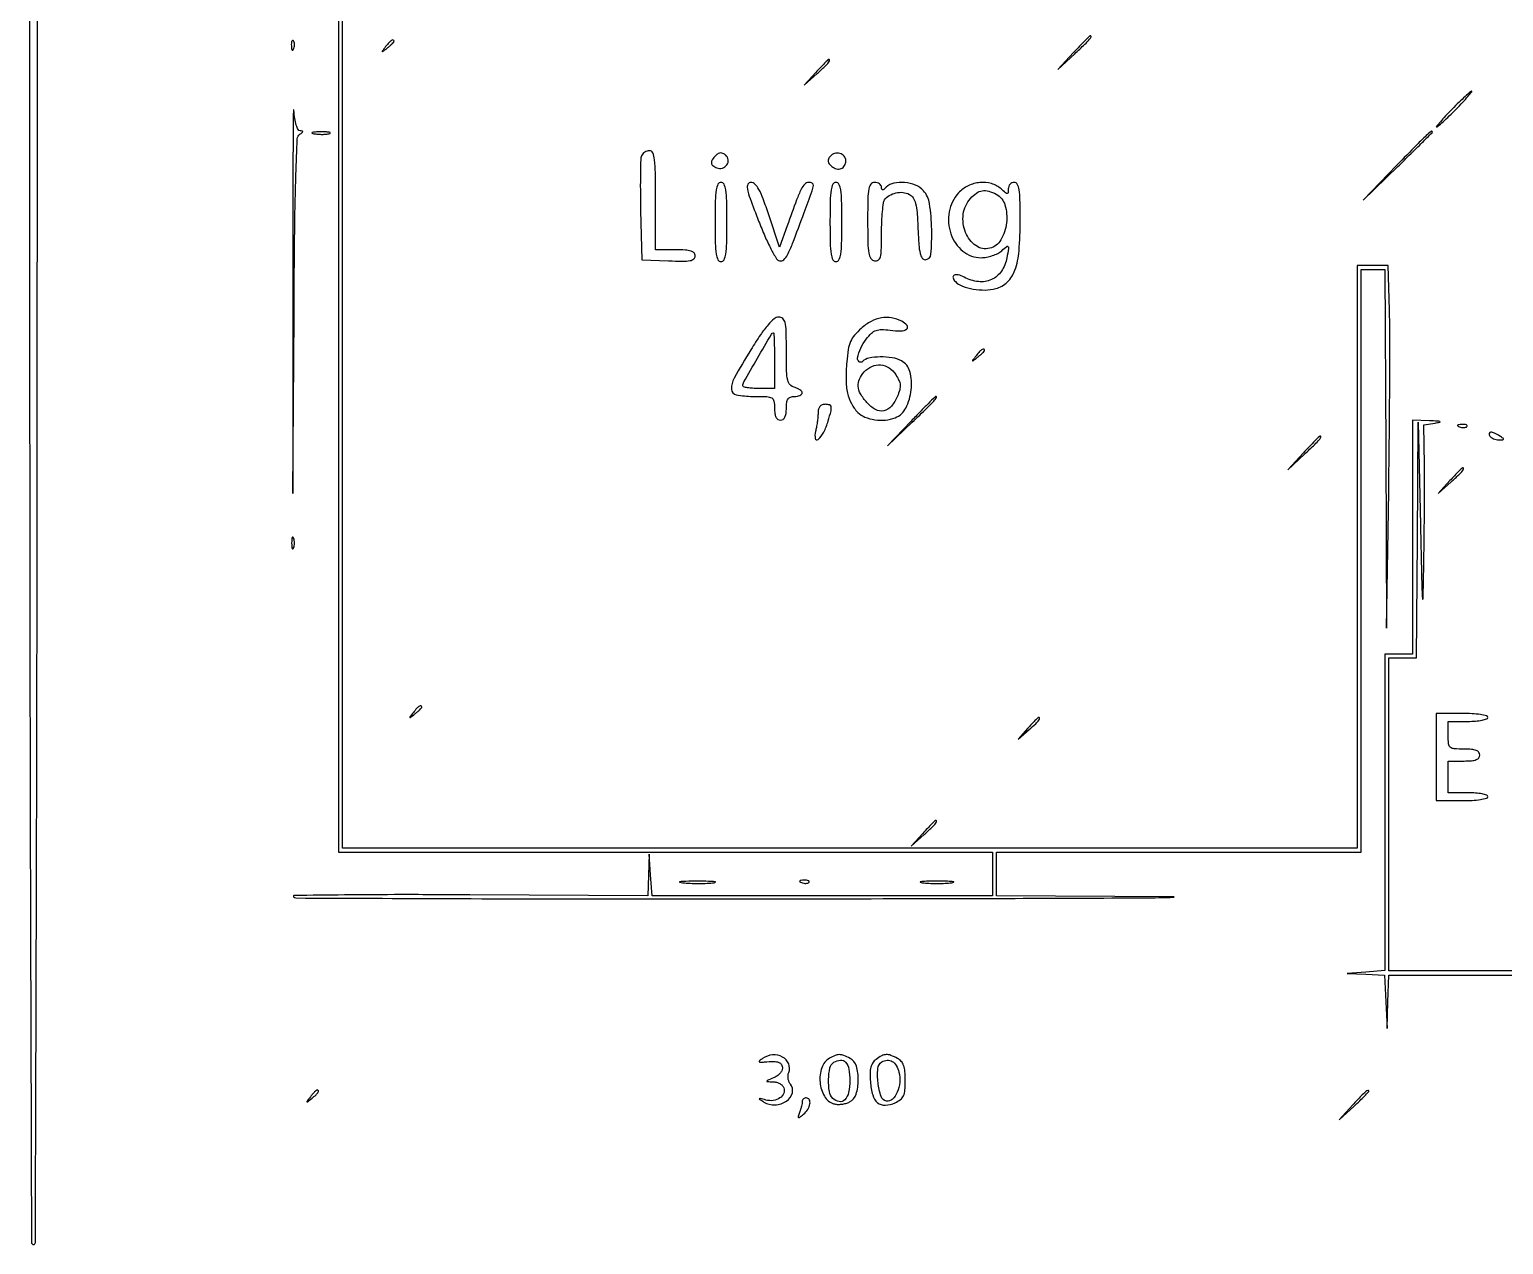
# Model space of a CAD drawing. Extents: x 0 to 968, y 0 to 666.
# Drawn here: x 0 to 372, y 0 to 306.6 of the extents above; entities that cross this region are included whole.
import ezdxf

# ---------------------------------------------------------------- set-up
doc = ezdxf.new("R2010")
doc.units = 0

msp = doc.modelspace()

# ---------------------------------------------------------------- linework, layer by layer
for points in [[(0, 333, 0.000195), (0.057264, 185.840384, 0.000556), (0.250751, 83.5, 0.000018), (0.502972, 0.495503, 0.413313), (1, 0, 0.413313), (1.497028, 0.495503, 0.000018), (1.749249, 83.5, 0.000556), (1.942736, 185.840384, 0.000195), (2, 333, 0.000195), (1.942736, 480.159616, 0.000556), (1.749249, 582.5, 0.000018), (1.497028, 665.504497, 0.413313), (1, 666, 0.413313), (0.502972, 665.504497, 0.000018), (0.250751, 582.5, 0.000556), (0.057264, 480.159616, 0.000195)], [(66.078947, 302.416667, 0.018894), (66.137993, 301.670344, 0.168741), (66.279315, 301.37858, 0.470617), (66.461564, 301.395823, 0.054073), (66.683114, 301.8125, 0.051402), (66.839148, 302.359369, 0.05415), (66.876576, 302.916927, 0.060344), (66.797407, 303.402231, 0.126455), (66.604167, 303.729167, 0.296942), (66.385309, 303.77538, 0.208169), (66.200665, 303.592839, 0.077125), (66.089945, 303.112848, 0.028489)], [(89.872445, 302.25, 0.001576), (88.99236, 301.120493, 0.377591), (89, 301, 0.377591), (89.120493, 300.99236, 0.001576), (90.25, 301.872445, 0.012436), (90.920402, 302.425681, 0.017649), (91.485938, 302.952641, 0.013803), (91.91885, 303.410139, 0.184603), (92, 303.622445, 0.307699), (91.806605, 303.90695, 0.241985), (91.426111, 303.869516, 0.065617), (90.76332, 303.306759, 0.017685)], [(263.452948, 300.75), (259.5, 296.5), (263.75, 300.452948, 0.003311), (266.308562, 302.864475, 0.023188), (267.492362, 304.10505, 0.084306), (267.879312, 304.739874, 0.530177), (267.702948, 305, 0.197177), (267.508439, 304.920192, 0.00167), (266.331976, 303.751562, 0.005545), (264.989648, 302.379129, 0.003505)], [(198.437091, 295.75), (195.5, 292.5), (198.75, 295.437091, 0.005203), (200.702672, 297.239026, 0.031436), (201.644302, 298.245213, 0.126516), (201.885551, 298.760705, 0.469811), (201.687091, 299, 0.195675), (201.487928, 298.918954, 0.003116), (200.603329, 298.045313, 0.007681), (199.585435, 296.995657, 0.004953)], [(359, 286.5, 0.005315), (357.341221, 284.773493, 0.009649), (356.027781, 283.321875, 0.005222), (355.018986, 282.138017, 0.636069), (355.083584, 282, 0.183746), (355.40394, 282.121842, 0.003583), (356.734031, 283.321875, 0.008106), (358.271216, 284.775353, 0.005286), (360, 286.5, 0.005315), (361.658779, 288.226507, 0.009649), (362.972219, 289.678125, 0.005222), (363.981014, 290.861983, 0.636069), (363.916416, 291, 0.183746), (363.59606, 290.878158, 0.003583), (362.265969, 289.678125, 0.008106), (360.728784, 288.224647, 0.005286)], [(66.424424, 240.5), (66.478884, 189.5), (66.749875, 234.447431, -0.001214), (66.939967, 256.923742, -0.005533), (67.226988, 269.997188, -0.003016), (67.578929, 279.005586, -0.244686), (68.260434, 280.182119, 0.0161), (68.84688, 280.581635, 0.225852), (68.965114, 280.799965, 0.390061), (68.84547, 280.944413, 0.030621), (68.30226, 280.984687, -0.276322), (67.782284, 281.304901, -0.047715), (67.330238, 282.422784, -0.036878), (66.966772, 284.085664, -0.017908), (66.737242, 286.25, 0.960402), (66.594029, 286.245781, 0.001026), (66.49385, 274.976562, 0.001311), (66.429482, 259.70877, 0.000666)], [(71.761659, 280.292739, 0.028254), (72.754739, 280.159391, 0.020511), (73.869594, 280.119272, 0.020826), (74.934218, 280.169017, 0.041951), (75.761659, 280.31292, 0.285845), (75.916221, 280.476221, 0.417468), (75.814362, 280.62839, 0.038992), (74.938425, 280.726931, 0.009782), (73.5, 280.747817, 0.008901), (72.071102, 280.715166, 0.053901), (71.339362, 280.605813, 0.67161), (71.319562, 280.45659, 0.082665)], [(344.977922, 272.25), (336.5, 263.5), (345.25, 271.977922, 0.001502), (348.604694, 275.247893, 0.002446), (351.429688, 278.045378, 0.000336), (353.923259, 280.5423, 0.198563), (354, 280.727922, 0.623476), (353.69344, 280.878203, 0.023779), (352.441727, 279.809342, 0.01056), (350.139089, 277.552145, 0.001159)], [(154.436275, 274.694531, 0.084629), (154.246331, 273.745577, 0.003199), (154.165413, 270.116963, 0.005683), (154.145883, 265.807243, 0.003962), (154.21766, 260.944531), (154.5, 248.5), (161.25, 248.20431, 0.007905), (164.859108, 248.103341, 0.048856), (166.706079, 248.261598, 0.12709), (167.643027, 248.698052, 0.224154), (168, 249.45431, 0.189882), (167.709812, 250.190885, 0.130835), (166.9413, 250.672716, 0.06128), (165.499419, 250.931241, 0.013752), (163, 251), (158, 251), (158, 263.5, 0.003778), (157.948042, 270.376692, 0.026704), (157.719372, 273.709363, 0.064124), (157.274148, 275.453182, 0.307351), (156.468615, 276, 0.077868), (155.845749, 275.902406, 0.065125), (155.239919, 275.616519, 0.066739), (154.742158, 275.193626, 0.091971)], [(173.176206, 274.776206, 0.045343), (172.288191, 273.710667, 0.172838), (172.067588, 272.887556, 0.213152), (172.432338, 272.220607, 0.071098), (173.426887, 271.66643, 0.164605), (174.840688, 271.609673, 0.168054), (175.984241, 272.424612, 0.18633), (176.310285, 273.700407, 0.192279), (175.688538, 274.843528, 0.054636), (174.994018, 275.302098, 0.125957), (174.388275, 275.439976, 0.130169), (173.803806, 275.268313, 0.060284)], [(202.060782, 274.573238, 0.06636), (201.632527, 273.890461, 0.145551), (201.548116, 273.285342, 0.132173), (201.807717, 272.693391, 0.050532), (202.443864, 272.046589, 0.106767), (203.660785, 271.413052, 0.162314), (204.840801, 271.47749, 0.175088), (205.685412, 272.222821, 0.125934), (206, 273.452028, 0.173902), (205.586601, 274.604682, 0.152358), (204.511381, 275.30865, 0.142148), (203.166024, 275.301776, 0.148722)], [(173, 258, 0.005163), (173.055242, 252.649956, 0.032071), (173.2875, 249.916667, 0.076301), (173.73421, 248.47867, 0.286822), (174.5, 248, 0.286822), (175.26579, 248.47867, 0.076301), (175.7125, 249.916667, 0.032071), (175.944758, 252.649956, 0.005163), (176, 258, 0.005163), (175.944758, 263.350044, 0.032071), (175.7125, 266.083333, 0.076301), (175.26579, 267.52133, 0.286822), (174.5, 268, 0.286822), (173.73421, 267.52133, 0.076301), (173.2875, 266.083333, 0.032071), (173.055242, 263.350044, 0.005163)], [(183.995127, 258.25, 0.010877), (185.57189, 254.427197, 0.017144), (187.10671, 251.22737, 0.012922), (188.488845, 248.741106, 0.212949), (189.244828, 248.203731, 0.234892), (190.326024, 248.494934, 0.093674), (191.292481, 249.741532, 0.02762), (192.559742, 252.598808, 0.002186), (195.465463, 260.369059, 0.001464), (197.472097, 265.856825, 0.049365), (197.814882, 267.205037, 0.318536), (197.528227, 267.774395, 0.122514), (196.62132, 268, 0.206216), (195.630624, 267.573259, 0.074558), (194.73588, 266.288966, 0.026617), (193.584605, 263.614061, 0.00267), (191.213906, 257.076364), (189.279896, 251.652729), (186.557826, 259.826364, 0.009228), (185.129763, 263.864304, 0.036943), (184.032179, 266.243457, 0.066793), (183.044627, 267.571287, 0.202171), (182.027692, 268, 0.293997), (181.277634, 267.517243, 0.157828), (181.147452, 266.379837, 0.038804), (181.837071, 263.951322, 0.003799)], [(202, 258, 0.005163), (202.055242, 252.649956, 0.032071), (202.2875, 249.916667, 0.076301), (202.73421, 248.47867, 0.286822), (203.5, 248, 0.286822), (204.26579, 248.47867, 0.076301), (204.7125, 249.916667, 0.032071), (204.944758, 252.649956, 0.005163), (205, 258, 0.005163), (204.944758, 263.350044, 0.032071), (204.7125, 266.083333, 0.076301), (204.26579, 267.52133, 0.286822), (203.5, 268, 0.286822), (202.73421, 267.52133, 0.076301), (202.2875, 266.083333, 0.032071), (202.055242, 263.350044, 0.005163)], [(211.5, 258.263892, 0.004979), (211.554997, 252.741465, 0.038043), (211.803606, 250.158828, 0.100383), (212.328496, 248.813966, 0.20481), (213.25, 248.190866, 0.199563), (214.156349, 248.377826, 0.183494), (214.703992, 249.160602, 0.055269), (214.954958, 250.97974, 0.006144), (215.015313, 255.176676, -0.009262), (215.074757, 258.059891, -0.012488), (215.241942, 260.66395, -0.009574), (215.475293, 262.811454, -0.118811), (215.765313, 263.572942, -0.107843), (216.944103, 264.683334, -0.079972), (218.610399, 265.350938, -0.078907), (220.424621, 265.467163, -0.0998), (222.030608, 264.983619, -0.126528), (223.002881, 264.090279, -0.083181), (223.611842, 262.689122, -0.042929), (223.979714, 260.383176, -0.008673), (224.208166, 256.237205, 0.007903), (224.420032, 252.281269, 0.039587), (224.747994, 250.088173, 0.087084), (225.248597, 248.908428, 0.254214), (226, 248.5, 0.390645), (227.481042, 249.865505, 0.026108), (227.663051, 256.155343, 0.029762), (227.125016, 262.639932, 0.149535), (225.595012, 265.896975, 0.113941), (223.603766, 267.282379, 0.071406), (220.83354, 267.955583, 0.073741), (218.093083, 267.814622, 0.147759), (216.2, 266.8, -0.018208), (215.578624, 266.222304, -0.180052), (215.25, 266.1, -0.354955), (215.056215, 266.257401, -0.051663), (215, 266.8, 0.144311), (214.865121, 267.257588, 0.099464), (214.485938, 267.647413, 0.083779), (213.918954, 267.910049, 0.066797), (213.25, 267.999703, 0.230904), (212.327253, 267.549377, 0.121866), (211.794946, 266.358625, 0.039921), (211.55126, 263.88127, 0.004563)], [(234.452251, 265.353977, 0.143852), (232.068667, 260.563091, 0.128126), (232.508361, 255.004795, 0.137682), (235.537323, 250.647381, 0.174155), (240.12351, 249, 0.046513), (241.50127, 249.128446, 0.034686), (242.978975, 249.514062, 0.035446), (244.332431, 250.079082, 0.064371), (245.323931, 250.75, -0.010764), (246.617857, 251.84414, -0.424765), (246.953671, 251.802647, -0.206659), (247.064291, 251.344529, -0.004357), (246.6392, 249, -0.10076), (245.24552, 245.59906, -0.139219), (242.745305, 243.474394, -0.136227), (239.457683, 242.9542, -0.094665), (235.848612, 244.08102, 0.058054), (234.361333, 244.667173, 0.183503), (233.314092, 244.558367, 0.371066), (233.0484, 243.918682, 0.117646), (233.634118, 242.965882, 0.10655), (235.41814, 241.814562, 0.047586), (238.128598, 241.076954, 0.045985), (241.124852, 240.84068, 0.061734), (243.820619, 241.211018, 0.128932), (246.763664, 242.881594, 0.114043), (248.672984, 245.854103, 0.067165), (249.706618, 250.710075, 0.018902), (250, 258.467881, 0.005503), (249.944099, 263.546724, 0.03353), (249.710659, 266.161314, 0.08003), (249.261663, 267.535494, 0.280873), (248.5, 268, 0.109544), (247.927745, 267.873103, 0.099842), (247.440625, 267.513847, 0.095161), (247.113939, 266.976875, 0.08944), (247, 266.345012, -0.025779), (246.950984, 265.394959, -0.38433), (246.723753, 265.190025, -0.177905), (246.31862, 265.338887, -0.007828), (245.171259, 266.345012, 0.113602), (242.759055, 267.69218, 0.094099), (239.823491, 267.973239, 0.090131), (236.879947, 267.152341, 0.093178)], [(243.950713, 265.026378, -0.202141), (246.159949, 262.297162, -0.100234), (246.530475, 257.776768, -0.100536), (245.113774, 253.478913, -0.204293), (242.33132, 251.368308, -0.21993), (238.783646, 252.039796, -0.146287), (236.202614, 255.363676, -0.124925), (235.637654, 260.003017, -0.153228), (237.454988, 263.950262, -0.056158), (238.969772, 265.286984, -0.112132), (240.441555, 265.88768, -0.110639), (242.041894, 265.797635, -0.053754)], [(182.051366, 225.791806, 0.009004), (177.80375, 218.602782, 0.139312), (177.131552, 215.841757, 0.347295), (178.356382, 214.406783, 0.048968), (182.5, 214, -0.008002), (186.082489, 213.942664, -0.11737), (187.291667, 213.613636, -0.230406), (187.847929, 212.83205, -0.041432), (188, 211, 0.033607), (188.088963, 209.677925, 0.082504), (188.375, 208.75, 0.12651), (188.851045, 208.202091, 0.152103), (189.5, 208, 0.152103), (190.148955, 208.202091, 0.12651), (190.625, 208.75, 0.082504), (190.911037, 209.677925, 0.033607), (191, 211, -0.030703), (191.092253, 212.500917, -0.116834), (191.416667, 213.375, -0.166173), (192.024683, 213.840542, -0.081208), (193, 214, 0.042236), (193.765695, 214.064796, 0.061847), (194.4125, 214.25949, 0.081235), (194.851041, 214.545576, 0.2107), (195, 214.883369, 0.181596), (194.858742, 215.259476, 0.059916), (194.4125, 215.660882, 0.050447), (193.765484, 216.024544, 0.038887), (193, 216.289749, -0.146917), (191.924362, 216.945571, -0.12961), (191.323398, 218.117769, -0.048454), (191.056382, 220.348614, -0.005574), (191, 225.40638, 0.004919), (190.949426, 230.546949, 0.050871), (190.693312, 232.647482, 0.164493), (190.09802, 233.620501, 0.175695), (189.051366, 234, 0.178327), (187.888216, 233.571532, 0.039718), (186.365194, 232.048865, 0.028528), (184.475309, 229.558095, 0.010093)], [(209.86198, 231.167987, 0.035715), (208.179161, 229.433167, 0.073286), (207.187646, 227.824903, 0.061637), (206.605171, 225.822251, 0.019299), (206.226203, 222.714173, 0.022289), (206.052381, 218.162133, 0.05252), (206.429526, 214.789025, 0.068887), (207.397659, 212.168153, 0.073631), (209.025436, 209.974564, 0.099856), (210.822322, 208.780934, 0.061263), (213.284545, 208.112935, 0.058487), (215.975316, 208.043748, 0.068927), (218.455198, 208.621181, 0.187282), (221.150766, 211.066128, 0.089024), (222.494798, 215.632346, 0.09123), (222.153342, 220.283647, 0.209007), (220.022708, 222.987847, 0.084466), (217.725901, 223.756295, 0.043391), (214.689242, 223.961905, 0.042793), (211.822394, 223.660774, 0.14991), (210.2, 222.8, -0.381734), (209.34303, 222.751894, -0.272725), (208.980223, 223.701206, -0.06666), (209.745403, 226.169804, -0.058271), (211.15934, 228.475438, -0.034786), (212.478032, 229.931119, -0.102691), (213.61545, 230.645057, -0.095209), (214.993701, 230.875994, -0.027382), (217.159149, 230.705479, 0.033307), (219.911094, 230.521532, 0.164729), (221.36138, 231.01242, 0.434801), (221.446225, 231.87885, 0.089419), (220.09375, 232.949827, 0.07882), (217.5542, 233.831283, 0.087519), (214.960376, 233.836922, 0.081456), (212.374907, 232.936948, 0.057987)], [(188, 223), (188, 216), (184, 216, -0.015551), (182.466584, 216.047704, -0.025438), (181.175, 216.194361, -0.023046), (180.200328, 216.402118, -0.341045), (180, 216.661655, -0.130261), (180.260125, 217.643187, -0.001464), (183.688705, 223.616677, -0.000863), (187.234198, 229.72779, -0.266921), (187.707776, 230, -0.40007), (187.826411, 229.886987, -0.001701), (187.914159, 227.94375, -0.006518), (187.978997, 225.684112, -0.003912)], [(238.872445, 224.25, 0.001576), (237.99236, 223.120493, 0.377591), (238, 223, 0.377591), (238.120493, 222.99236, 0.001576), (239.25, 223.872445, 0.012436), (239.920402, 224.425681, 0.017649), (240.485938, 224.952641, 0.013803), (240.91885, 225.410139, 0.184603), (241, 225.622445, 0.307699), (240.806605, 225.90695, 0.241985), (240.426111, 225.869516, 0.065617), (239.76332, 225.306759, 0.017685)], [(218.595823, 219.494099, -0.034999), (219.403757, 218.049946, -0.091313), (219.706158, 216.903883, -0.087267), (219.586944, 215.694187, -0.030103), (219.01133, 214.027353, -0.077188), (217.481827, 211.514492, -0.167846), (215.566377, 210.373168, -0.178994), (213.445099, 210.692606, -0.08942), (211.308595, 212.427626, -0.04494), (209.714434, 214.65805, -0.112096), (209.111541, 216.556705, -0.131762), (209.430918, 218.333923, -0.07407), (210.654988, 220.171259, -0.105259), (212.579531, 221.561212, -0.125861), (214.779501, 221.928296, -0.124843), (216.898926, 221.19411, -0.102578)], [(222.468697, 207.75), (216.5, 201.5), (222.75, 207.468697, 0.001842), (226.526162, 211.101597, 0.015158), (228.188581, 212.813502, 0.043781), (228.876507, 213.712971, 0.591372), (228.718697, 214, 0.198184), (228.529557, 213.921966, 0.0007), (226.766721, 212.164062, 0.003552), (224.777178, 210.146053, 0.002203)], [(198.986345, 209.75, -0.021525), (198.935552, 208.716604, -0.011889), (198.789293, 207.460673, -0.011836), (198.580222, 206.192425, -0.018613), (198.334703, 205.116119, 0.11607), (198.282453, 203.397343, 0.567934), (199.008119, 203.143043, 0.103616), (200.42242, 204.934271, 0.043715), (201.549365, 207.801622, 0.008111), (202.261151, 210.364656, 0.102709), (202.310904, 211.359561, 0.281816), (201.904146, 211.838465, 0.079491), (200.894499, 212, 0.083437), (200.054046, 211.858767, 0.134413), (199.458687, 211.451286, 0.118401), (199.106365, 210.753667, 0.056534)], [(360.8125, 206.316886, 0.051402), (361.359369, 206.160852, 0.05415), (361.916927, 206.123424, 0.060344), (362.402231, 206.202593, 0.126455), (362.729167, 206.395833, 0.296942), (362.77538, 206.614691, 0.208169), (362.592839, 206.799335, 0.077125), (362.112848, 206.910055, 0.028489), (361.416667, 206.921053, 0.018894), (360.670344, 206.862007, 0.168741), (360.37858, 206.720685, 0.470617), (360.395823, 206.538436, 0.054073)], [(368.5, 204, 0.101161), (368.859627, 203.617978, 0.052761), (369.433213, 203.298248, 0.049393), (370.116349, 203.083635, 0.053738), (370.809017, 203.015313, 0.012098), (371.761472, 203.046994, 0.343021), (371.935744, 203.199331, 0.295079), (371.842749, 203.430616, 0.010223), (371, 204, 0.03301), (369.680839, 204.733972, 0.110887), (368.722292, 204.949198, 0.372932), (368.366526, 204.640978, 0.175918)], [(321.452948, 199.75), (317.5, 195.5), (321.75, 199.452948, 0.003311), (324.308562, 201.864475, 0.023188), (325.492362, 203.10505, 0.084306), (325.879312, 203.739874, 0.530177), (325.702948, 204, 0.197177), (325.508439, 203.920192, 0.00167), (324.331976, 202.751563, 0.005545), (322.989648, 201.379129, 0.003505)], [(358.437091, 192.75), (355.5, 189.5), (358.75, 192.437091, 0.005203), (360.702672, 194.239026, 0.031436), (361.644302, 195.245213, 0.126516), (361.885551, 195.760705, 0.469811), (361.687091, 196, 0.195675), (361.487928, 195.918954, 0.003116), (360.603329, 195.045312, 0.007681), (359.585435, 193.995657, 0.004953)], [(66.157895, 177, 0.017491), (66.189089, 176.10856, 0.078554), (66.306058, 175.601562, 0.447206), (66.474999, 175.540618, 0.174857), (66.662281, 175.75, 0.057986), (66.818615, 176.320008, 0.037979), (66.87034, 177, 0.037979), (66.818615, 177.679992, 0.057986), (66.662281, 178.25, 0.174857), (66.474999, 178.459382, 0.447206), (66.306058, 178.398438, 0.078554), (66.189089, 177.89144, 0.017491)], [(96.872445, 134.25, 0.001576), (95.99236, 133.120493, 0.377591), (96, 133, 0.377591), (96.120493, 132.99236, 0.001576), (97.25, 133.872445, 0.012436), (97.920402, 134.425681, 0.017649), (98.485938, 134.952641, 0.013803), (98.91885, 135.410139, 0.184603), (99, 135.622445, 0.307699), (98.806605, 135.90695, 0.241985), (98.426111, 135.869516, 0.065617), (97.76332, 135.306759, 0.017685)], [(355, 123), (355, 112), (361.5, 112, 0.013867), (364.036573, 112.070361, 0.024301), (366.125, 112.288462, 0.022017), (367.685898, 112.599474, 0.345347), (368, 113, 0.322437), (367.719449, 113.389817, 0.031449), (366.53125, 113.70625, 0.03053), (364.916554, 113.927795, 0.01883), (363, 114), (358, 114), (358, 118), (358, 122), (362, 122, 0.020272), (363.888175, 122.076585, 0.069535), (365.083333, 122.34375, 0.128937), (365.750359, 122.815157, 0.176579), (366, 123.5, 0.176579), (365.750359, 124.184843, 0.128937), (365.083333, 124.65625, 0.069535), (363.888175, 124.923415, 0.020272), (362, 125, -0.01583), (359.478972, 125.079836, -0.165362), (358.535714, 125.46875, -0.192545), (358.099137, 126.324962, -0.022778), (358, 128.5), (358, 132), (363, 132, 0.01883), (364.916554, 132.072205, 0.03053), (366.53125, 132.29375, 0.031449), (367.719449, 132.610183, 0.322437), (368, 133, 0.345347), (367.685898, 133.400526, 0.022017), (366.125, 133.711538, 0.024301), (364.036573, 133.929639, 0.013867), (361.5, 134), (355, 134)], [(251.924314, 130.25), (249.5, 127.5), (252.25, 129.924314, 0.007047), (253.901388, 131.422009, 0.038158), (254.720118, 132.311864, 0.157803), (254.891157, 132.773973, 0.426412), (254.674314, 133, 0.194102), (254.471891, 132.918342, 0.004632), (253.732156, 132.192187, 0.009492), (252.876984, 131.303915, 0.006223)], [(225.437091, 103.75), (222.5, 100.5), (225.75, 103.437091, 0.005203), (227.702672, 105.239026, 0.031436), (228.644302, 106.245213, 0.126516), (228.885551, 106.760705, 0.469811), (228.687091, 107, 0.195675), (228.487928, 106.918954, 0.003116), (227.603329, 106.045312, 0.007681), (226.585435, 104.995657, 0.004953)], [(164.776433, 91.266503, 0.013671), (166.684837, 91.147583, 0.00893), (168.890462, 91.110009, 0.008983), (171.043501, 91.150473, 0.016947), (172.776433, 91.273107, 0.153636), (173.099419, 91.413268, 0.661512), (173.056202, 91.54709, 0.018464), (171.373175, 91.635783, 0.004138), (168.5, 91.65719, 0.003921), (165.635274, 91.63236, 0.022011), (164.106202, 91.539701, 0.807686), (164.092045, 91.40844, 0.057523)], [(194.8125, 91.316886, 0.051402), (195.359369, 91.160852, 0.05415), (195.916927, 91.123424, 0.060344), (196.402231, 91.202593, 0.126455), (196.729167, 91.395833, 0.296942), (196.77538, 91.614691, 0.208169), (196.592839, 91.799335, 0.077125), (196.112848, 91.910055, 0.028489), (195.416667, 91.921053, 0.018894), (194.670344, 91.862007, 0.168741), (194.37858, 91.720685, 0.470617), (194.395823, 91.538436, 0.054073)], [(225.25, 91.271532, 0.016375), (226.957332, 91.149287, 0.009683), (229, 91.109723, 0.009683), (231.042668, 91.149287, 0.016375), (232.75, 91.271532, 0.095407), (233.221145, 91.41442, 0.741699), (233.195312, 91.548567, 0.021699), (231.688407, 91.640349, 0.00436), (229, 91.663794, 0.00436), (226.311593, 91.640349, 0.021699), (224.804688, 91.548567, 0.741699), (224.778855, 91.41442, 0.095407)], [(185, 46.939937, 0.013018), (184.204592, 46.363031, 0.376149), (184.158785, 46.134363, 0.279543), (184.396284, 46.00345, 0.009597), (185.5, 46.070404, -0.017503), (187.817028, 46.174232, -0.088206), (189.090197, 45.960691, -0.179704), (189.75168, 45.406074, -0.130085), (190, 44.467776, -0.124258), (189.835196, 43.81486, -0.062859), (189.339063, 43.119978, -0.056546), (188.610511, 42.490944, -0.05432), (187.75, 42.031162, 0.002118), (186.187812, 41.395539, 0.274077), (186.067282, 41.235374, 0.434335), (186.169715, 41.116054, 0.003082), (187.643011, 41.063386, -0.060574), (188.50326, 40.932871, -0.058631), (189.317355, 40.599472, -0.063583), (189.965887, 40.123812, -0.111604), (190.33357, 39.573113, -0.188296), (190.325393, 38.169475, -0.149086), (189.370658, 36.974367, -0.118298), (187.696062, 36.33398, -0.099698), (185.797988, 36.465131, 0.002354), (184.368267, 36.850094, 0.275764), (184.190713, 36.799068, 0.468479), (184.207494, 36.663801, 0.003239), (185.322437, 35.957522, 0.153045), (188.15281, 35.22137, 0.137882), (191.031475, 36.185941, 0.182085), (192.498285, 38.270302, 0.240936), (192, 40.5, -0.082311), (191.65074, 41.098184, -0.056226), (191.454187, 41.861941, -0.055281), (191.43077, 42.666373, -0.071386), (191.594623, 43.385987, 0.189723), (191.57558, 45.605026, 0.174987), (190.050212, 47.309379, 0.14507), (187.524092, 47.83768, 0.13061)], [(201.861614, 46.982363, 0.180708), (199.929013, 44.615163, 0.104872), (199.490893, 40.923575, 0.106301), (200.587671, 37.411089, 0.18947), (202.904943, 35.53017, 0.064637), (203.826948, 35.364073, 0.039898), (204.929819, 35.397845, 0.039447), (206.033918, 35.609292, 0.055889), (206.962227, 35.979785, 0.195508), (208.580723, 37.927852, 0.074559), (209.147337, 41.478058, 0.074801), (208.647766, 45.025627, 0.200154), (207.065741, 46.964816, 0.028491), (205.49649, 47.692938, 0.093796), (204.380599, 47.908028, 0.099219), (203.298473, 47.694952, 0.034104)], [(207, 41.361626, -0.051812), (206.691519, 38.392707, -0.138987), (205.713296, 36.528617, -0.248788), (204.30856, 36.05741, -0.156604), (202.732783, 36.867217, -0.15743), (201.842297, 38.606879, -0.046451), (201.636337, 41.632471, -0.045772), (201.981166, 44.58284, -0.205156), (202.959316, 45.974856, -0.122754), (204.65764, 46.517545, -0.233212), (205.952129, 45.980546, -0.139575), (206.759758, 44.273798, -0.041178)], [(213.623188, 46.713736, 0.089363), (212.808539, 45.858628, 0.083468), (212.319599, 44.752996, 0.059062), (212.118166, 43.233928, 0.021656), (212.182058, 41.06558, 0.050798), (212.769366, 37.729669, 0.149221), (214.018013, 35.7903, 0.192385), (215.905666, 35.159757, 0.09271), (218.422341, 35.782662, 0.056312), (219.786934, 36.600698, 0.12336), (220.54091, 37.546964, 0.087641), (220.903227, 38.951454, 0.01941), (221, 41.443377, 0.021105), (220.905172, 43.688988, 0.063222), (220.584526, 45.18835, 0.092766), (219.99103, 46.220214, 0.093379), (219.065741, 46.964816, 0.030856), (217.387593, 47.733849, 0.103899), (216.201985, 47.926345, 0.109975), (215.07721, 47.620895, 0.0368)], [(219.411387, 43.49704, -0.085227), (219.604678, 40.953975, -0.078732), (218.953053, 38.416006, -0.097921), (217.721002, 36.629267, -0.244545), (216.247086, 36.185864, -0.273676), (214.882009, 37.387298, -0.049685), (214.13036, 40.820816, -0.049442), (214.068308, 44.382072, -0.238324), (215.094445, 46.058371, -0.121012), (216.436339, 46.492246, -0.153018), (217.69894, 46.194202, -0.126822), (218.733136, 45.155045, -0.071321)], [(70.872445, 37.25, 0.001576), (69.99236, 36.120493, 0.377591), (70, 36, 0.377591), (70.120493, 35.99236, 0.001576), (71.25, 36.872445, 0.017685), (72.306759, 37.76332, 0.065617), (72.869516, 38.426111, 0.241985), (72.90695, 38.806605, 0.307699), (72.622445, 39, 0.184603), (72.410139, 38.91885, 0.013803), (71.952641, 38.485937, 0.017649), (71.425681, 37.920402, 0.012436)], [(333.946167, 35.25), (330.5, 31.5), (334.25, 34.946167, 0.004107), (335.687395, 36.289043, 0.006442), (336.898438, 37.469273, 0.00223), (337.919596, 38.49958, 0.196596), (338, 38.696167, 0.503731), (337.749449, 38.881757, 0.102567), (337.17594, 38.568348, 0.026699), (336.052752, 37.505211, 0.004068)], [(195, 36.081787, -0.04725), (194.955085, 35.607566, -0.014007), (194.798126, 34.895212, -0.013921), (194.575837, 34.100458, -0.014589), (194.312769, 33.331787, 0.009993), (193.934985, 32.260173, 0.381878), (194.028939, 32.044372, 0.278007), (194.303206, 32.075142, 0.007209), (195.312769, 32.872445, 0.079454), (196.40489, 34.094416, 0.101795), (196.946219, 35.498922, 0.169929), (196.763792, 36.5512, 0.272053), (196, 37, 0.090658), (195.618228, 36.930205, 0.095575), (195.29375, 36.730275, 0.099646), (195.076635, 36.432104, 0.108102)]]:
    msp.add_lwpolyline(points, format="xyb", close=True)
for points in [[(78, 377.007546), (78, 238.003773), (78, 99), (160.5, 99), (243, 99), (243, 93.5), (243, 88), (200.05226, 88), (157.104519, 88), (156.737242, 93.25), (156.369965, 98.5), (156.184982, 93.229928), (156, 87.959855), (111.095099, 88.229928, 0.00156), (93.907823, 88.279676, 0.002643), (79.517288, 88.200354, 0.000332), (66.82157, 88.054813, 0.583442), (66.654116, 87.75, 0.258774), (67.204067, 87.442088, 0.000036), (106.106609, 87.290649, 0.000876), (149.205196, 87.201549, 0.000528), (200.309017, 87.239442, 0.000239), (248.750428, 87.349686, 0.000754), (281.229836, 87.488111, 0.006025), (288.751519, 87.622155, 0.982199), (288.75, 87.749737), (244, 88.02059), (244, 93.510295), (244, 99), (290, 99), (336, 99), (336, 172.5), (336, 246), (339, 246), (342, 246), (342.230496, 200.75), (342.460992, 155.5), (342.980496, 190, 0.00126), (343.156451, 204.033324, 0.001373), (343.255633, 217.670312, 0.001286), (343.278471, 229.346735, 0.006786), (343.187616, 235.75), (342.875232, 247), (338.937616, 247), (335, 247), (335, 173.495783), (335, 99.991567), (207.003126, 100.007634), (79.006253, 100.023701), (79.014214, 238.011851), (79.022176, 376)], [(390, 69.019892), (343, 69.065271), (343, 108.532636), (343, 148), (346.5, 148), (350, 148), (350.224521, 177.75), (350.449042, 207.5), (351, 181.5, 0.000342), (351.335182, 166.178013, 0.014216), (351.503625, 162.877287, 0.948885), (351.657685, 162.881443, 0.001776), (351.835649, 171, 0.001649), (351.936305, 177.6796, 0.001286), (352.003059, 184.936759, 0.0013), (352.030265, 191.696592, 0.00317), (352.005776, 196.678329), (351.891212, 206.856658), (354.695606, 207.278497, 0.013641), (355.879517, 207.489754, 0.74499), (355.892381, 207.638348, 0.081978), (355.317846, 207.762604, 0.00354), (353.25, 207.850168), (349, 208), (349, 178.5), (349, 149), (345.5, 149), (342, 149), (342, 109.054791), (342, 69.109582), (337.25, 68.735039), (332.5, 68.360496), (337.20431, 68.180248), (341.90862, 68), (342.25845, 61.25), (342.608279, 54.5), (342.80414, 61.25), (343, 68), (389.95431, 68)]]:
    msp.add_lwpolyline(points, format="xyb")

doc.saveas('drawing.dxf')
